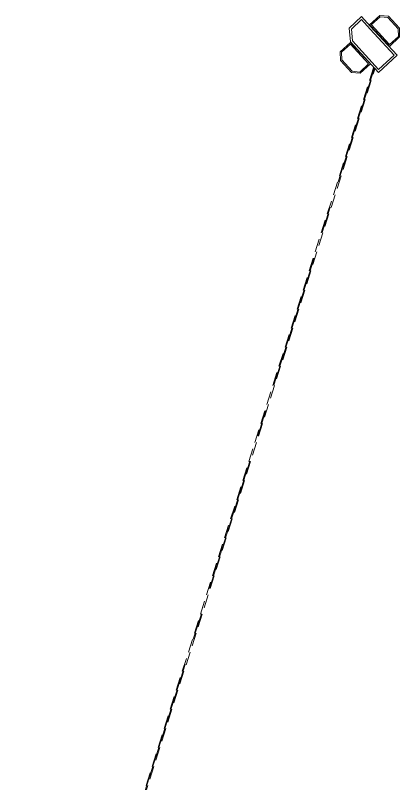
# Model space of a CAD drawing. Header units: metres. Extents: x 1753726 to 1755216, y 5920592 to 5921703.
# Drawn here: x 1755124.2 to 1755215.8, y 5921519.6 to 5921702.6 of the extents above; entities that cross this region are included whole.
import ezdxf

# ---------------------------------------------------------------- set-up
doc = ezdxf.new("R2010")
doc.units = ezdxf.units.M
doc.linetypes.add('CENTER', pattern=[50.8, 31.75, -6.35, 6.35, -6.35])
doc.linetypes.add('HIDDEN2', pattern=[4.7625, 3.175, -1.5875])
for name, color, linetype, lineweight in [('A-GENM-____-OTLN', 4, 'Continuous', 9), ('P-PIPE-____-CNTR', 1, 'CENTER', 9), ('P-PIPE-____-OTLN', 6, 'HIDDEN2', 18)]:
    doc.layers.add(name, color=color, linetype=linetype, lineweight=lineweight)

# ---------------------------------------------------------------- blocks, each defined once
blk = doc.blocks.new('SMB PS - SMB PS-4256250-X-ARUP-GL-HERNE_BAY_ALIGNMENT')
at = {"layer": 'A-GENM-____-OTLN'}
for p, q in [((772.06, 585.76), (769.11, 582.98)), ((769.11, 582.98), (772.06, 585.76)), ((769.11, 582.98), (772.06, 585.76)), ((772.06, 585.76), (769.11, 582.98)), ((774.13, 583.52), (772.06, 585.76)), ((772.06, 585.76), (774.13, 583.52)), ((772.06, 585.76), (774.13, 583.52)), ((774.13, 583.52), (772.06, 585.76)), ((776.39, 586.07), (773.97, 583.84)), ((773.97, 583.84), (776.39, 586.07)), ((773.97, 583.84), (776.39, 586.07)), ((776.39, 586.07), (773.97, 583.84)), ((774.39, 583.82), (776.49, 585.75)), ((776.49, 585.75), (774.39, 583.82)), ((778.45, 585.86), (776.39, 586.07)), ((776.39, 586.07), (778.45, 585.86)), ((776.39, 586.07), (778.45, 585.86)), ((778.45, 585.86), (776.39, 586.07)), ((776.49, 585.75), (778.3, 585.57)), ((778.3, 585.57), (776.49, 585.75)), ((781.09, 582.99), (778.45, 585.86)), ((778.45, 585.86), (781.09, 582.99)), ((778.45, 585.86), (781.09, 582.99)), ((781.09, 582.99), (778.45, 585.86)), ((769.63, 582.79), (772.03, 585.05)), ((772.03, 585.05), (769.63, 582.79)), ((772.03, 585.05), (774.1, 582.81)), ((774.1, 582.81), (772.03, 585.05)), ((773.97, 583.84), (774.2, 583.59)), ((774.2, 583.59), (773.97, 583.84)), ((774.2, 583.59), (773.97, 583.84)), ((773.97, 583.84), (774.2, 583.59)), ((774.42, 583.79), (774.39, 583.82)), ((774.39, 583.82), (774.42, 583.79)), ((778.6, 579.26), (774.42, 583.79)), ((774.42, 583.79), (778.6, 579.26)), ((778.3, 585.57), (780.79, 582.87)), ((780.79, 582.87), (778.3, 585.57)), ((769.11, 582.98), (769.4, 579.79)), ((769.4, 579.79), (769.11, 582.98)), ((769.4, 579.79), (769.11, 582.98)), ((769.11, 582.98), (769.4, 579.79)), ((769.88, 580.01), (769.63, 582.79)), ((769.63, 582.79), (769.88, 580.01)), ((774.1, 582.81), (779.81, 576.62)), ((779.81, 576.62), (774.1, 582.81)), ((778.3, 578.99), (774.13, 583.52)), ((774.13, 583.52), (778.3, 578.99)), ((774.13, 583.52), (778.3, 578.99)), ((778.3, 578.99), (774.13, 583.52)), ((774.2, 583.59), (778.38, 579.06)), ((778.38, 579.06), (774.2, 583.59)), ((778.38, 579.06), (774.2, 583.59)), ((774.2, 583.59), (778.38, 579.06)), ((780.79, 582.87), (780.83, 581.05)), ((780.83, 581.05), (780.79, 582.87)), ((781.13, 580.92), (781.09, 582.99)), ((781.09, 582.99), (781.13, 580.92)), ((781.09, 582.99), (781.13, 580.92)), ((781.13, 580.92), (781.09, 582.99)), ((778.71, 578.69), (781.13, 580.92)), ((781.13, 580.92), (778.71, 578.69)), ((781.13, 580.92), (778.71, 578.69)), ((778.71, 578.69), (781.13, 580.92)), ((780.83, 581.05), (778.73, 579.11)), ((778.73, 579.11), (780.83, 581.05)), ((769.41, 579.63), (766.99, 577.4)), ((766.99, 577.4), (769.41, 579.63)), ((766.99, 577.4), (769.41, 579.63)), ((769.41, 579.63), (766.99, 577.4)), ((767.3, 577.27), (769.39, 579.21)), ((769.39, 579.21), (767.3, 577.27)), ((769.39, 579.21), (773.73, 574.5)), ((773.73, 574.5), (769.39, 579.21)), ((769.4, 579.79), (776.09, 572.47)), ((776.09, 572.47), (769.4, 579.79)), ((776.09, 572.47), (769.4, 579.79)), ((769.4, 579.79), (776.09, 572.47)), ((774.16, 574.49), (769.41, 579.63)), ((769.41, 579.63), (774.16, 574.49)), ((769.41, 579.63), (774.16, 574.49)), ((774.16, 574.49), (769.41, 579.63)), ((776.12, 573.17), (769.88, 580.01)), ((769.88, 580.01), (776.12, 573.17)), ((780.52, 576.59), (778.3, 578.99)), ((778.3, 578.99), (780.52, 576.59)), ((778.3, 578.99), (780.52, 576.59)), ((780.52, 576.59), (778.3, 578.99)), ((778.38, 579.06), (778.71, 578.69)), ((778.71, 578.69), (778.38, 579.06)), ((778.71, 578.69), (778.38, 579.06)), ((778.38, 579.06), (778.71, 578.69)), ((778.73, 579.11), (778.6, 579.26)), ((778.6, 579.26), (778.73, 579.11)), ((766.99, 577.4), (767.04, 575.33)), ((767.04, 575.33), (766.99, 577.4)), ((767.04, 575.33), (766.99, 577.4)), ((766.99, 577.4), (767.04, 575.33)), ((767.34, 575.45), (767.3, 577.27)), ((767.3, 577.27), (767.34, 575.45)), ((776.09, 572.47), (780.52, 576.59)), ((780.52, 576.59), (776.09, 572.47)), ((780.52, 576.59), (776.09, 572.47)), ((776.09, 572.47), (780.52, 576.59)), ((779.81, 576.62), (776.12, 573.17)), ((776.12, 573.17), (779.81, 576.62)), ((767.04, 575.33), (769.68, 572.47)), ((769.68, 572.47), (767.04, 575.33)), ((769.68, 572.47), (767.04, 575.33)), ((767.04, 575.33), (769.68, 572.47)), ((769.82, 572.75), (767.34, 575.45)), ((767.34, 575.45), (769.82, 572.75)), ((773.73, 574.5), (771.63, 572.57)), ((771.63, 572.57), (773.73, 574.5)), ((771.74, 572.26), (774.16, 574.49)), ((774.16, 574.49), (771.74, 572.26)), ((774.16, 574.49), (771.74, 572.26)), ((771.74, 572.26), (774.16, 574.49)), ((769.68, 572.47), (771.74, 572.26)), ((771.74, 572.26), (769.68, 572.47)), ((771.74, 572.26), (769.68, 572.47)), ((769.68, 572.47), (771.74, 572.26)), ((771.63, 572.57), (769.82, 572.75)), ((769.82, 572.75), (771.63, 572.57))]:
    blk.add_line(p, q, dxfattribs=at)
blk = doc.blocks.new('308492-ARUP-TUTB-MOD-0001_rvt-1-X-ARUP-GL-HERNE_BAY_ALIGNMENT')
at = {"layer": 'P-PIPE-____-CNTR'}
blk.add_line((1755124.4, 5921420.82), (1755209.8, 5921690.05), dxfattribs=at)
blk.add_line((1755124.4, 5921420.82), (1755209.8, 5921690.05), dxfattribs=at)
at = {"layer": 'P-PIPE-____-OTLN'}
for p, q in [((1755209.62, 5921690.11), (1755124.22, 5921420.87)), ((1755124.58, 5921420.76), (1755209.98, 5921689.99))]:
    blk.add_line(p, q, dxfattribs=at)
for start_param, end_param in [(4.712389, 6.283185), (0, 1.570796), (3.141593, 4.712389), (1.570796, 3.141593)]:
    blk.add_ellipse((1755209.8, 5921690.05), major_axis=(-0.179, 0.057), ratio=0.020088, start_param=start_param, end_param=end_param, dxfattribs=at)
at = {"layer": 'A-GENM-____-OTLN'}
blk.add_blockref('SMB PS - SMB PS-4256250-X-ARUP-GL-HERNE_BAY_ALIGNMENT', (1754434.68, 5921116.51), dxfattribs=at)

msp = doc.modelspace()

# ---------------------------------------------------------------- block references
msp.add_blockref('308492-ARUP-TUTB-MOD-0001_rvt-1-X-ARUP-GL-HERNE_BAY_ALIGNMENT', (0, 0))

doc.saveas('drawing.dxf')
